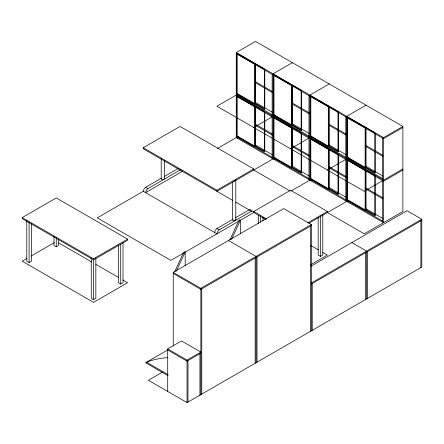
<?xml version="1.0" encoding="UTF-8"?>
<svg xmlns="http://www.w3.org/2000/svg" width="444" height="444" viewBox="0 0 444 444"><rect width="100%" height="100%" fill="white"/><g stroke="black" fill="none" stroke-linecap="round" stroke-linejoin="round"><path stroke-width="0.67" d="M174.725 271.667L183.921 251.848L185.181 252.042L185.181 265.862M176.268 271.24L185.181 252.042M229.964 239.777L239.161 219.958L240.42 220.152L240.42 233.971M231.507 239.349L240.42 220.152M236.247 52.564L383.549 137.607L383.549 222.649L236.247 137.607L236.247 52.564L255.578 41.403L402.88 126.446L402.88 211.488L364.213 233.816L327.389 212.554L327.389 211.488L290.565 190.226L253.74 211.488L253.74 212.554L239.932 220.524M264.785 108.908L255.578 103.591L254.662 104.124L236.708 93.756L236.708 53.624L237.168 53.363L264.324 69.042L264.324 109.169L264.785 108.908L264.785 69.469M236.708 53.624L254.662 63.992L255.122 63.725L255.122 103.857M22.2 217.604L56.266 197.935L127.611 239.127L127.611 240.193L93.551 259.857L22.2 218.664L22.2 217.604L93.551 258.797L127.611 239.127M232.784 200.455L143.262 148.768L143.262 147.708L180.086 126.446L253.74 168.97L253.74 170.03L289.971 190.948M236.708 93.756L237.168 93.49L264.324 109.169M292.407 62.665L273.071 73.826L273.071 158.869L216.916 191.292L216.916 190.226L143.262 147.708M238.339 94.938L237.168 95.615L237.168 53.363M264.785 151.426L255.578 146.115L254.662 146.642L236.708 136.28L236.708 96.148L237.168 95.882L264.324 111.561L264.324 151.693L264.785 151.426L264.785 111.988M301.609 130.164L292.407 124.853L291.486 125.38L273.532 115.018L273.532 74.886L273.992 74.62L301.149 90.304L301.149 130.431L301.609 130.164L301.609 90.726M236.708 96.148L254.662 106.516L255.122 106.249L255.122 146.376M273.532 74.886L291.486 85.254L291.947 84.987L291.947 125.119M183.439 253.141L170.885 260.389L97.23 217.871L143.262 191.292A3.963 2.287 -60 0 1 145.565 187.307L161.172 178.294M164.191 176.551L177.789 168.703A3.963 2.287 -60 0 1 178.188 168.581M236.708 136.28L237.168 136.014L264.324 151.693M273.532 115.018L273.992 114.752L301.149 130.431M26.979 258.425L22.2 261.189L93.551 302.381L127.611 282.711L122.816 279.942M31.163 256.01L54.473 242.557M182.218 170.762A3.963 2.287 -60 0 1 182.39 171.362L145.565 192.618A3.963 2.287 -60 0 1 147.869 188.633L180.086 170.03A3.963 2.287 -60 0 1 180.891 169.874M217.499 148.435L236.247 137.607M253.74 127.511L273.071 116.345M329.232 83.922L309.895 95.083L309.895 180.131L291.147 190.953M238.339 137.462L237.168 138.14L237.168 95.882M275.163 116.2L273.992 116.877L273.992 74.62M301.609 172.688L292.407 167.371L291.486 167.904L273.532 157.542L273.532 117.41L273.992 117.144L301.149 132.823L301.149 172.955L301.609 172.688L301.609 133.25M338.439 151.426L329.232 146.109L328.31 146.642L310.356 136.28L310.356 96.148L310.817 95.882L337.978 111.561L337.978 151.693L338.439 151.426L338.439 111.988M26.801 220.724L26.801 261.189L29.104 262.515L31.407 261.189L31.407 223.465M53.963 236.591L53.963 245.51L56.266 246.836L58.564 245.51L58.564 239.333M273.532 117.41L291.486 127.772L291.947 127.511L291.947 167.638M310.356 96.148L328.31 106.516L328.771 106.249L328.771 146.376M216.916 190.226L253.74 168.97M273.532 157.542L273.992 157.276L301.149 172.955M310.356 136.28L310.817 136.014L337.978 151.693M290.565 148.768L309.895 137.607M366.056 105.184L346.725 116.345L346.725 201.393L308.974 223.182M275.163 158.724L273.992 159.402L273.992 117.144M311.988 137.462L310.817 138.14L310.817 95.882M338.439 193.95L329.232 188.633L328.31 189.166L310.356 178.799L310.356 138.672L310.817 138.406L337.978 154.085L337.978 194.217L338.439 193.95L338.439 154.512M375.263 172.688L366.056 167.371L365.135 167.904L347.18 157.542L347.18 117.41L347.641 117.144L374.803 132.823L374.803 172.955L375.263 172.688L375.263 133.25M310.356 138.672L328.31 149.034L328.771 148.768L328.771 188.9M347.18 117.41L365.135 127.772L365.595 127.506L365.595 167.638M91.248 257.931L91.248 298.396L93.551 299.722L95.849 298.396L95.849 257.931M118.404 244.994L118.404 282.711L120.707 284.043L123.01 282.711L123.01 242.935M214.613 232.484A3.963 2.287 -60 0 1 216.916 228.499L233.022 219.197M235.542 217.743L249.134 209.895A3.963 2.287 -60 0 1 251.265 210.628M143.262 191.292L216.916 233.816A3.963 2.287 -60 0 1 219.214 229.826L251.437 211.222A3.963 2.287 -60 0 1 253.74 212.554M310.356 178.799L310.817 178.538L337.978 194.217M347.18 157.542L347.641 157.276L374.803 172.955M184.632 252.453L239.355 220.857M327.389 170.03L346.725 158.869M383.549 137.607L402.88 126.446M311.988 179.987L310.817 180.664L310.817 138.406M348.818 158.724L347.641 159.402L347.641 117.144M402.88 127.506L383.549 138.672L236.247 53.624M375.263 215.212L366.056 209.895L365.135 210.428L347.18 200.061L347.18 159.934L347.641 159.668L374.803 175.347L374.803 215.479L375.263 215.212L375.263 175.774M173.232 346.137L173.232 272.372L283.705 208.591L311.322 224.536L311.322 330.841M347.18 159.934L365.135 170.296L365.595 170.03L365.595 210.162M307.786 222.805L327.389 211.488M347.18 200.061L347.641 199.794L374.803 215.479M402.88 168.97L364.213 191.292L216.916 106.249L236.247 95.088L383.549 180.131M348.818 201.249L347.641 201.92L347.641 159.668M402.88 170.03L383.549 181.191L236.247 96.148M173.232 272.372L200.849 288.317L311.322 224.536M311.322 225.602L200.849 289.383L173.232 273.437M318.182 217.355L318.182 255.072L320.485 256.404L322.788 255.072L322.788 214.607M310.761 264.674L327.389 255.072L322.638 252.331M167.704 348.912L181.513 340.942L200.849 352.103L187.041 360.078L167.704 348.912L167.704 391.436M311.005 266.184L407.07 210.717L421.8 219.225L421.8 267.06L187.041 402.597L148.374 380.275L162.182 372.3M167.826 349.911L145.61 362.737L168.043 375.685M311.322 283.006L421.8 219.225M311.322 284.066L421.8 220.285M200.849 353.169L187.041 361.139L167.704 349.977M255.283 81.624L272.477 91.553M292.108 102.886L309.307 112.815M328.344 123.804L346.131 134.077M365.168 145.066L382.956 155.339M255.283 82.689L272.477 92.618M292.108 103.952L309.307 113.88M328.344 124.869L346.131 135.137M365.168 146.132L382.956 156.399M255.283 102.359L272.477 112.282M292.108 123.615L309.307 133.544M328.344 144.533L346.131 154.806M365.168 165.795L382.956 176.068M238.089 95.088L272.477 114.941M309.307 136.203L274.914 116.345L274.914 115.018M346.131 157.465L311.738 137.607L311.738 136.28M382.956 178.727L348.562 158.869L348.562 157.542M255.283 124.148L272.477 134.077M292.108 145.41L309.307 155.339M328.344 166.328L346.131 176.595M365.168 187.59L382.956 197.858M255.283 125.214L272.477 135.137M292.108 146.47L309.307 156.399M328.344 167.394L346.131 177.661M365.168 188.65L382.956 198.923M255.283 144.877L272.477 154.806M292.108 166.139L309.307 176.068M328.344 187.057L346.131 197.33M365.168 208.319L382.956 218.587M272.477 157.465L238.089 137.607L238.089 136.28M309.307 178.727L274.914 158.869L274.914 157.542M311.738 180.131L346.131 199.983M348.562 201.393L382.956 221.245M351.831 242.607L366.561 251.115L366.561 298.951M253.74 211.488L266.805 219.031M235.775 202.181L251.437 211.222M253.308 212.304L265.617 219.408M310.761 245.471L318.481 249.933M145.565 187.307L147.869 188.633M216.916 228.499L219.214 229.826M228.466 240.482L256.088 256.427L256.088 362.737M58.664 242.907L91.636 261.943M95.837 264.369L118.62 277.522M168.148 374.681L146.531 362.204A46.848 27.051 0 0 1 167.81 357.625M420.879 220.818L420.879 267.593M382.628 138.14L382.628 179.598M382.628 180.664L382.628 222.122M367.482 251.648L367.482 298.418M366.056 127.933L366.056 167.371M366.056 170.457L366.056 209.895M365.64 252.708L365.64 299.484M365.135 127.772L365.135 167.904M365.135 170.296L365.135 210.428M345.804 116.877L345.804 158.336M345.804 159.402L345.804 200.86M329.232 107.365L329.232 146.109M329.232 149.195L329.232 188.633M328.31 106.516L328.31 146.642M328.31 149.034L328.31 189.166M320.485 215.939L320.485 256.404M312.243 283.538L312.243 330.314M310.406 226.129L310.406 331.374M308.974 95.615L308.974 137.074M308.974 138.14L308.974 179.598M292.407 86.103L292.407 124.853M292.407 128.627L292.407 167.371M291.486 85.254L291.486 125.38M291.486 127.772L291.486 167.904M272.15 74.353L272.15 115.817M272.15 116.877L272.15 158.336M262.942 217.355L262.942 220.785M260.645 215.939L260.645 222.111M258.341 215.296L258.341 223.526M257.009 256.959L257.009 362.204M255.578 64.846L255.578 103.591M255.578 107.365L255.578 146.115M255.167 258.025L255.167 363.264M254.662 63.992L254.662 104.124M254.662 106.516L254.662 146.642M235.803 179.998L235.803 219.863M232.551 182.057L232.551 219.863M201.77 288.85L201.77 394.094M200.849 288.317L200.849 394.627M199.928 353.696L199.928 395.154M187.962 360.606L187.962 402.064M187.041 360.078L187.041 402.597M164.452 160.8L164.452 178.666M161.2 158.736L161.2 178.666M120.707 244.261L120.707 284.043M93.551 258.797L93.551 299.722M56.266 237.917L56.266 246.836M29.104 222.05L29.104 262.515M235.542 219.353A1.626 0.938 0 0 1 235.209 220.585A1.626 0.938 0 0 1 233.05 220.54A1.626 0.938 0 0 1 232.872 219.297M235.786 179.864A1.626 0.938 0 0 1 233.944 180.924M164.058 178.055A1.626 0.938 0 0 1 164.03 179.298A1.626 0.938 0 0 1 161.882 179.432A1.626 0.938 0 0 1 161.4 178.216"/></g></svg>
